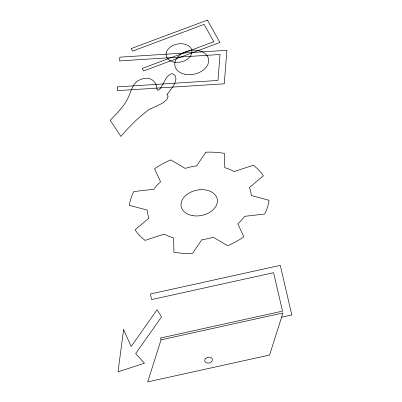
<?xml version="1.0" encoding="UTF-8"?>
<svg xmlns="http://www.w3.org/2000/svg" width="402" height="402" viewBox="0 0 402 402"><rect width="100%" height="100%" fill="white"/><g stroke="black" fill="none" stroke-linecap="round" stroke-linejoin="round"><path stroke-width="0.6" d="M161.041 339.836L147.69 381.9L269.601 355.031L282.948 312.962L161.041 339.836L160.614 337.997L282.521 311.123L273.591 272.702L151.68 299.57L150.383 293.998L280.279 265.365L291.802 314.937L281.611 317.183M167.996 96.309L167.528 98.133A12.025 8.412 -11.8 0 1 165.991 100.399L162.544 103.158L156.117 106.294A95.224 66.626 -11.8 0 0 153.463 107.54L149.082 109.439L141.243 115.761A161.428 112.947 -11.8 0 0 134.308 122.012L126.836 129.645L120.901 136.439L110.198 120.258L117.811 112.47L123.575 105.48A63.34 44.315 -11.8 0 0 126.519 100.857C130.293 94.681 131.127 86.716 136.66 81.681A10.598 7.417 -11.8 0 1 138.745 80.274L141.966 78.988A12.286 8.593 -11.8 0 1 145.368 78.39C151.102 77.37 156.222 81.983 156.785 87.556C156.82 93.179 160.152 89.003 161.524 86.566A50.049 35.019 -11.8 0 0 162.709 84.611L165.79 78.802L167.443 76.581A11.814 8.266 -11.8 0 1 170.322 74.33L171.805 73.722A1.874 1.312 -11.8 0 1 172.443 73.682C181.468 77.631 170.363 90.344 166.89 94.631L167.157 94.792A3.11 2.176 -11.8 0 1 167.724 95.369L167.996 96.309M117.57 86.877L117.273 90.641L224.266 83.797L226.894 50.3L119.902 57.149L119.605 60.913L220.02 54.486L217.984 80.45L117.57 86.877M123.6 329.645L118.012 371.855L144.439 363.237L135.66 353.574L161.539 316.887L157.046 309.806L131.163 346.489L123.6 329.645M205.874 152.187L196.653 165.86A52.687 36.863 -11.8 0 0 185.171 168.388L170.795 159.916A70.918 49.617 -11.8 0 0 154.539 168.795L160.589 181.815A52.687 36.863 -11.8 0 0 153.785 189.272L133.76 191.578A70.918 49.617 -11.8 0 0 129.369 205.332L147.147 210.07A52.687 36.863 -11.8 0 0 149.011 218.085L135.062 229.818A70.918 49.617 -11.8 0 0 145.107 240.391L164.202 234.075A52.687 36.863 -11.8 0 0 173.639 237.949L173.935 252.24A70.918 49.617 -11.8 0 0 192.533 253.436L201.759 239.763A52.687 36.863 -11.8 0 0 213.241 237.23L227.612 245.702A70.918 49.617 -11.8 0 0 243.868 236.823L237.823 223.803A52.687 36.863 -11.8 0 0 244.622 216.346L264.652 214.045A70.918 49.617 -11.8 0 0 269.044 200.286L251.265 195.548A52.687 36.863 -11.8 0 0 249.401 187.533L263.35 175.805A70.918 49.617 -11.8 0 0 253.305 165.227L234.21 171.548A52.687 36.863 -11.8 0 0 224.773 167.669L224.477 153.383A70.918 49.617 -11.8 0 0 205.874 152.187M205.311 358.86L205.146 359.102A4.316 3.02 -11.8 0 0 205.739 362.308L207.522 362.996A3.673 2.568 -11.8 0 0 210.854 362.237L211.995 361.107A4.316 3.02 -11.8 0 0 211.402 357.901L209.618 357.212A3.673 2.568 -11.8 0 0 206.281 357.971L205.311 358.86M207.412 20.1L131.137 48.587L132.539 51.104L204.121 24.366L213.789 41.718L142.202 68.456L143.604 70.968L219.879 42.481L207.412 20.1M192.387 215.588A18.402 12.874 -11.8 0 0 217.231 199.116A18.402 12.874 -11.8 0 0 188 193.724A18.402 12.874 -11.8 0 0 192.387 215.588M184.608 74.154A17.145 11.995 -11.8 0 0 208.618 59.546A17.145 11.995 -11.8 0 0 181.955 53.516A17.145 11.995 -11.8 0 0 184.608 74.154M173.981 62.089A13.08 9.151 -11.8 0 0 191.829 50.541A13.08 9.151 -11.8 0 0 171.172 46.486A13.08 9.151 -11.8 0 0 173.981 62.089"/></g></svg>
